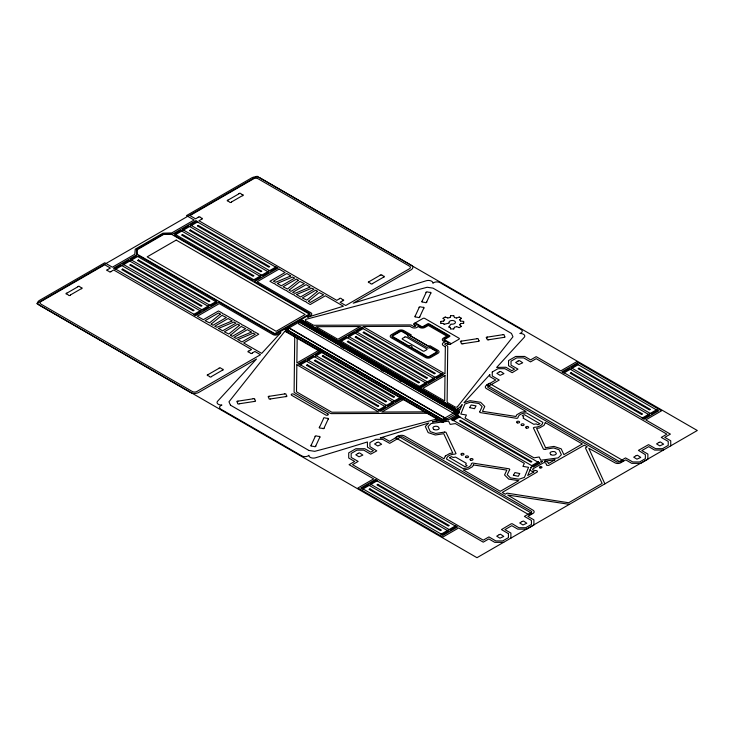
<?xml version="1.0" encoding="UTF-8"?>
<svg xmlns="http://www.w3.org/2000/svg" width="734" height="734" viewBox="0 0 734 734"><rect width="100%" height="100%" fill="white"/><g stroke="black" fill="none" stroke-linecap="round" stroke-linejoin="round"><path stroke-width="1.1" d="M510.901 538.215L510.901 533.067L504.946 529.627L511.781 525.682L517.8 529.159L526.728 529.159L533.902 525.021L533.902 519.865L527.884 516.387L532.994 513.442A4 2.312 0 0 0 532.994 510.176L507.726 495.055L569.4 504.341M297.187 337.576L296.866 362.972L319.015 350.182M546.527 464.796L545.848 463.292A1.532 0.881 0 0 0 544.766 462.668A1.532 0.881 0 0 0 543.279 462.897L533.095 468.778A1.532 0.881 0 0 0 533.765 470.255L536.334 470.668A1.532 0.881 0 0 1 537.004 472.146L502.249 492.45L505.295 494.202L507.066 493.138L568.666 502.753L602.128 483.431L585.42 447.896L587.273 446.878L584.347 445.153L549.078 465.173A1.532 0.881 0 0 1 546.546 464.824M450.107 317.418L450.63 315.767M453.841 328.887L454.346 327.318M311.188 445.199L315.143 436.675M319.584 427.105L323.538 418.591M315.767 445.905L319.721 437.391M324.162 427.812L328.116 419.298M415.187 316.079L419.142 307.564M422.123 301.169L426.078 292.646M419.765 316.785L423.72 308.271M426.702 301.876L430.656 293.361M479.797 411.618L482.128 406.664L478.99 403.526L470.375 402.186L464.916 404.012L460.805 414.077L466.42 415.004L465.035 418.022L533.957 457.814L539.178 457.007L540.793 460.255L558.225 457.878L561.382 454.731L559.069 449.758L553.629 447.942L545.041 449.291M509.57 469.769L507.24 474.724L510.378 477.862L518.993 479.201L524.452 477.384L528.553 467.31L522.938 466.384L524.333 463.365L455.401 423.582L450.181 424.38L448.575 421.142L431.133 423.509L427.986 426.665L430.298 431.638L435.73 433.445L444.318 432.106M218.732 328.364L233.742 322.088L236.009 323.088L222.613 330.823L218.732 328.502M231.981 321.006L216.98 327.272L214.713 326.263L228.118 318.528L231.999 320.85M238.009 339.503L253.028 333.218L255.285 334.218L241.89 341.952L238.009 339.631M251.239 332.172L236.256 338.402L233.99 337.401L247.395 329.658L251.276 331.979M277.424 283.352L292.444 277.076L294.701 278.076L281.305 285.81L277.434 283.526M290.673 275.984L275.709 282.241L273.406 281.25L286.81 273.516L290.692 275.837M296.71 294.481L311.721 288.205L313.987 289.205L300.582 296.94L296.719 294.655M309.959 287.113L294.995 293.371L292.683 292.38L306.087 284.645L309.968 286.966M459.759 324.823L460.576 323.639M448.85 326.979L450.887 324.144M443.758 321.024L444.666 319.804M457.511 406.682L512.956 336.796L511.47 333.438L432.996 288.132L427.179 287.269L306.124 319.281A1.661 0.954 0 0 0 305.794 320.795L312.812 324.85A2.56 1.477 0 0 0 314.638 325.29L410.132 324.923A2.046 1.184 0 0 1 411.591 325.272L413.563 326.41A1.229 0.706 0 0 0 415.306 326.41A1.229 0.706 0 0 0 415.306 325.41L413.994 324.648A1.275 0.734 0 0 1 413.994 323.611L422.958 318.428A1.275 0.734 0 0 1 424.766 318.428L458.989 338.19A1.275 0.734 0 0 1 458.989 339.227L449.841 344.494L446.905 343.65A1.229 0.706 0 0 0 445.162 343.65A1.229 0.706 0 0 0 445.162 344.65L447.134 345.797A2.046 1.184 0 0 1 447.74 346.632L447.116 401.764A2.56 1.477 0 0 0 447.859 402.819L454.887 406.875A1.661 0.954 0 0 0 457.557 406.7M459.723 319.758L461.402 318.345M509.8 469.659L509.323 468.842L472.402 463.016L471.485 463.585A8.808 5.083 0 0 1 462.961 468.512L446.511 459.016A8.808 5.083 0 0 1 455.034 454.089L456.034 453.603L445.933 432.243L444.455 431.996M479.614 411.701L479.972 412.545L516.993 418.38L517.892 417.839A8.808 5.083 0 0 1 526.406 412.884L542.857 422.38A8.808 5.083 0 0 1 534.324 427.307L533.352 427.83L543.454 449.19L544.903 449.392M67.023 293.059L77.822 286.82M198.208 217.319L195.583 218.833L189.959 215.585L253.615 178.784A3.239 1.872 0 0 1 258.175 178.802L409.434 266.13A3.239 1.872 0 0 1 409.453 268.763L345.714 305.509L340.099 302.27L342.723 300.747M107.733 269.552L110.366 268.029L104.742 264.781L41.003 301.536A3.239 1.872 0 0 0 41.031 304.17L192.28 391.497A3.239 1.872 0 0 0 196.85 391.516L260.506 354.715L254.872 351.467L252.248 352.981M228.127 200.043L238.926 193.813M111.082 271.488L113.715 269.965L251.523 349.531L248.899 351.054M201.556 219.246L198.932 220.769L336.75 300.334L339.374 298.811M231.485 201.978L242.275 195.749M70.372 294.995L81.171 288.756M285.379 329.254L288.444 327.483L445.758 418.307L445.758 420.536L442.685 422.307L285.379 331.484L285.379 329.254L442.685 420.077L445.758 418.307M298.536 321.657L301.61 319.886L458.924 410.71L458.924 412.93L455.851 414.701L298.536 323.877L298.536 321.657L455.851 412.48L458.924 410.71M299.151 321.731L301.711 320.244L301.711 322.125L457.3 411.957M208.181 374.551L218.98 368.321M369.285 281.544L380.084 275.305M285.379 331.484L288.444 329.704L288.444 327.483M286.003 331.199L287.627 330.254L288.563 327.841L286.003 329.318L286.003 331.199L442.584 421.6L444.208 420.655L445.143 418.242L442.584 419.72L442.584 421.6M211.53 376.487L222.329 370.257M372.643 283.48L383.432 277.241M321.354 351.604L315.216 355.146L395.387 401.434L401.535 397.892M443.088 318.235L445.143 317.051M459.328 327.612L461.383 326.419M403.994 399.241L381.845 412.031L425.821 411.847M450.015 344.402L448.217 344.402M456.686 318.006L459.135 317.033M435.757 419.298L314.739 451.327L308.886 450.447M454.484 327.226L456.612 326.694M444.18 324.281L449.098 323.107M447.923 317.987L449.96 317.51M448.529 419.609L444.575 420.224L459.218 411.765L458.264 414.114L448.639 419.674M461.833 341.071L476.577 338.796M487.66 337.071L502.414 334.787M463.053 343.714L477.806 341.438M488.89 339.714L503.643 337.429M238.192 401.113L252.946 398.837M269.525 396.268L284.278 393.993M239.422 403.755L254.175 401.48M270.754 398.911L285.498 396.635M441.171 420.71L432.399 421.903L436.877 420.527A4.083 2.358 0 0 0 438.758 419.316M440.877 321.4L443.593 321.116M460.741 323.556L463.594 323.254M450.786 315.693L453.685 315.693M450.786 328.96L453.685 328.96M663.564 450.08L654.636 450.08L648.691 446.639L641.855 450.593L647.874 454.062L647.874 459.218L640.699 463.365L631.772 463.365L625.753 459.888L620.643 462.833A4 2.312 0 0 1 614.991 462.833L588.751 448.254L604.88 483.853M503.726 542.362L494.799 542.362L488.844 538.93L483.247 542.16L458.649 527.957L442.886 537.049L357.908 487.991L373.679 478.88L349.081 464.677L354.66 461.457L348.714 458.016L348.714 452.869L355.889 448.722L364.807 448.722L370.762 452.162L373.413 450.63L367.468 447.189L367.395 441.969L315.547 457.796A4.505 2.606 0 0 1 310.95 457.667A4.505 2.606 0 0 1 308.941 455.282A4.505 2.606 0 0 1 301.784 455.887L220.906 409.196A4.505 2.606 0 0 1 221.53 405.205A7.01 4.046 0 0 1 221.916 405.067A4.514 2.606 0 0 1 217.805 403.883A4.514 2.606 0 0 1 217.594 401.241L256.478 359.045L198.565 392.525A5.707 3.294 0 0 1 190.537 392.507L39.287 305.179A5.707 3.294 0 0 1 39.251 300.536L104.751 262.772L112.394 267.194L134.762 254.285L135.239 249.184L162.939 233.192L171.765 232.917L194.134 220.007L186.473 215.594L251.881 177.775A5.707 3.294 0 0 1 259.919 177.793L411.168 265.121A5.707 3.294 0 0 1 411.214 269.754L353.228 303.197L426.28 280.755A4.505 2.606 0 0 1 430.886 280.874A4.505 2.606 0 0 1 432.895 283.269A4.505 2.606 0 0 1 440.051 282.663L520.938 329.364A4.505 2.606 0 0 1 519.883 333.493A4.505 2.606 0 0 1 524.03 334.658A4.505 2.606 0 0 1 524.25 337.31L496.615 367.477A124.991 72.161 0 0 1 505.9 367.266L511.846 370.707L514.506 369.174L508.552 365.734L508.552 360.587L515.727 356.44L524.654 356.44L530.599 359.88L536.187 356.66L560.794 370.863L576.566 361.752L661.545 410.811L645.782 419.912L670.39 434.115L664.784 437.345L670.738 440.785L670.738 445.933M460.686 321.088L463.594 321.4M440.877 323.254L443.547 323.538M322.455 428.381L320.575 428.096A0.982 0.569 0 0 1 319.437 427.197M448.924 327.07L449.988 327.254M454.52 317.547L456.475 318.015M456.832 326.703L459.135 327.621M445.336 317.033L447.703 317.978M459.328 317.051L461.383 318.235M242.284 194.611L240.899 193.813A0.945 0.541 0 0 0 240.174 193.281A1 0.578 0 0 0 238.945 193.684M382.056 275.305L383.442 276.103A0.945 0.541 0 0 1 384.359 276.525A1 0.578 0 0 1 383.653 277.232M370.67 283.471L369.285 282.673A0.945 0.55 0 0 1 368.358 282.26A1 0.578 0 0 1 369.074 281.553M200.18 217.319L201.556 218.117A1 0.578 0 0 1 201.777 219.237M458.924 412.93L301.61 322.107L301.61 319.886M340.723 346.521L343.696 348.237M381.35 369.982L383.332 371.129M399.186 380.276L401.168 381.423M443.217 420.087L285.636 329.107L285.636 330.988L287.26 330.043L288.196 327.63L445.51 418.453L444.575 420.866L442.951 421.811L442.951 419.931M209.557 376.487L208.181 375.689A0.945 0.55 0 0 1 207.254 375.276A1 0.578 0 0 1 207.97 374.56M230.448 405.159L308.922 450.465M459.778 324.942L461.402 326.309M443.07 318.345L444.657 319.675M459.704 319.886L460.521 321.006M299.72 322.85L298.784 321.52L456.098 412.343L457.034 413.673L458.658 412.737L458.658 410.856L301.344 320.033L301.344 321.914M443.703 323.621L444.024 324.244M486.679 338.053L487.183 339.145A0.982 0.569 0 0 0 488.743 339.796M478.788 340.448L478.284 339.365A0.982 0.569 0 0 0 476.733 338.704M254.652 399.406L255.157 400.489A0.982 0.569 0 0 1 254.377 401.507M230.476 405.177L228.962 401.801L284.361 331.887A1.606 0.927 0 0 1 286.939 331.685M453.841 315.767L454.383 317.446M450.135 327.346L450.63 328.887M463.723 321.492L463.723 323.162M455.851 412.48L455.851 414.701M442.685 420.077L442.685 422.307M440.749 321.492L440.749 323.162M429.023 413.701A2.56 1.477 0 0 0 427.197 413.26L331.704 413.627A2.046 1.184 0 0 1 330.245 413.279L294.701 392.754A2.046 1.184 0 0 1 294.105 391.919L294.729 336.787A2.56 1.477 0 0 0 293.976 335.732M436.06 417.747A1.734 1 0 0 1 435.767 419.298M449.089 322.731A3.211 1.853 0 0 1 451.997 320.483A3.211 1.853 0 0 1 455.429 322.465A3.211 1.853 0 0 1 451.538 324.144M414.352 323.4A1.275 0.734 0 0 1 416.16 323.4L421.38 326.41A1.275 0.734 0 0 0 423.188 326.41L427.628 323.85A1.018 0.587 0 0 1 429.069 323.85L449.593 335.704A1.018 0.587 0 0 1 449.593 336.539L445.162 339.099A1.275 0.734 0 0 0 445.162 340.145L450.382 343.154A1.275 0.734 0 0 1 450.382 344.2M311.042 445.281A0.982 0.569 0 0 0 312.179 446.189L314.06 446.474A0.982 0.569 0 0 0 315.831 446.024M315.088 436.565A0.982 0.569 0 0 1 316.868 436.106L318.739 436.4A0.982 0.569 0 0 1 319.868 437.299M323.483 418.472A0.982 0.569 0 0 1 325.263 418.013L327.135 418.316A0.982 0.569 0 0 1 328.272 419.215M324.226 427.931A0.982 0.569 0 0 1 322.446 428.39M270.598 399.002A0.982 0.569 0 0 1 269.029 398.342L268.543 397.25A0.982 0.569 0 0 1 269.323 396.241M285.709 396.663A0.982 0.569 0 0 0 286.499 395.635L285.985 394.553A0.982 0.569 0 0 0 284.425 393.901M239.275 403.847A0.982 0.569 0 0 1 237.697 403.186L237.21 402.104A0.982 0.569 0 0 1 237.99 401.085M253.092 398.745A0.982 0.569 0 0 1 254.67 399.406M502.561 334.704A0.982 0.569 0 0 1 504.139 335.365L504.625 336.447A0.982 0.569 0 0 1 503.845 337.466M486.67 338.062A0.982 0.569 0 0 1 487.459 337.034M461.622 341.044A0.982 0.569 0 0 0 460.833 342.072L461.347 343.145A0.982 0.569 0 0 0 462.906 343.806M478.797 340.438A0.982 0.569 0 0 1 478.008 341.466M423.867 308.188A0.982 0.569 0 0 0 422.729 307.28L420.848 306.995A0.982 0.569 0 0 0 419.086 307.445M419.82 316.904A0.982 0.569 0 0 1 418.05 317.363L416.169 317.07A0.982 0.569 0 0 1 415.04 316.171M430.803 293.27A0.982 0.569 0 0 0 429.656 292.361L427.784 292.077A0.982 0.569 0 0 0 426.014 292.536M426.757 301.995A0.982 0.569 0 0 1 424.977 302.445L423.105 302.151A0.982 0.569 0 0 1 421.967 301.252M414.352 324.859A1.239 0.716 0 0 0 415.004 325.052L415.536 325.052A1.376 0.789 0 0 0 416.196 324.841L417.215 324.767L420.738 326.786A2.303 1.33 0 0 0 423.986 326.786L428.922 324.446L448.63 335.869L444.51 338.64A2.303 1.33 0 0 0 444.51 340.512L448.015 342.549L447.887 343.136A1.376 0.789 0 0 0 447.52 343.512L447.511 343.824A1.239 0.716 0 0 0 447.85 344.2M227.879 200.107A0.945 0.55 0 0 0 228.127 201.18L229.513 201.978A1 0.578 0 0 0 231.467 202.107M242.229 194.593A1 0.578 0 0 1 242.495 195.739M372.624 283.599A1 0.578 0 0 1 370.652 283.443M380.102 275.186A1 0.578 0 0 1 382.075 275.333M198.226 217.191A1 0.578 0 0 1 200.198 217.347M339.392 298.692A1 0.578 0 0 1 340.622 298.279A0.945 0.55 0 0 1 341.347 298.811L342.723 299.61A0.945 0.541 0 0 1 343.65 300.032A1 0.578 0 0 1 342.934 300.738M222.54 370.248A1 0.578 0 0 0 223.255 369.532A0.945 0.55 0 0 0 222.329 369.119L220.943 368.321A1 0.578 0 0 0 218.989 368.193M211.511 376.615A1 0.578 0 0 1 209.539 376.459M77.841 286.7A1 0.578 0 0 1 79.07 286.288A0.945 0.55 0 0 1 79.795 286.82L81.171 287.618A0.945 0.55 0 0 1 82.098 288.04A1 0.578 0 0 1 81.391 288.746M70.363 295.114A1 0.578 0 0 1 69.134 295.527A0.945 0.55 0 0 1 68.409 294.995L67.023 294.196A0.945 0.541 0 0 1 66.776 293.123M107.485 269.617A0.945 0.541 0 0 0 107.733 270.69L109.118 271.488A1 0.578 0 0 0 111.073 271.608M248.688 351.063A1 0.578 0 0 0 247.973 351.769A0.945 0.55 0 0 0 248.899 352.182L250.285 352.981A0.945 0.541 0 0 0 251.01 353.513A1 0.578 0 0 0 252.23 353.109M489.798 374.689L489.798 376.56L495.753 380.001L486.459 385.368A4 2.312 0 0 0 486.459 388.625L526.021 411.471L521.204 412.224L516.736 414.802L515.947 416.49L482.495 411.306L484.77 406.462L480.623 402.305L470.035 400.663L464.007 402.672L489.798 374.689M492.266 372L492.257 375.973L499.23 380.047L488.193 386.368A1.532 0.881 0 0 0 488.193 387.616L616.679 461.851A1.532 0.881 0 0 0 618.845 461.851L625.524 457.906L632.745 461.961L639.626 461.961L645.36 458.658L645.36 454.685L638.433 450.373L648.553 444.657L655.618 448.685L662.499 448.685L668.234 445.382L668.234 441.409L661.27 437.427L666.867 434.143L536.196 358.678L530.517 361.89L523.636 357.871L516.764 357.862L511.02 361.174L511.02 365.147L517.984 369.119L512.194 372.679L504.882 368.688L498.001 368.688L492.266 372M508.433 533.655L508.433 537.627L502.698 540.94L495.817 540.94L488.936 536.912L483.247 540.151L352.568 464.677L358.146 461.402L351.173 457.429L351.173 453.456L356.907 450.144L363.789 450.144L370.67 454.172L376.79 450.869L369.927 446.602L369.927 442.63L375.661 439.317L382.542 439.317L389.699 443.336L400.553 436.978A1.532 0.881 0 0 1 402.718 436.978L531.251 511.185A1.532 0.881 0 0 1 531.251 512.433L524.397 516.387L531.444 520.452L531.444 524.425L525.709 527.737L518.828 527.737L512.341 523.792L511.286 523.764L501.469 529.581L508.433 533.655M433.711 429.436C435.464 430.638 441.629 429.573 438.299 426.904C437.024 425.353 430.454 426.482 433.721 429.381M550.803 454.685C552.61 455.906 558.684 454.823 555.427 452.116C554.418 450.814 547.546 451.548 550.803 454.685M296.848 364.761L296.508 391.837L331.841 412.233L378.744 412.04L296.848 364.761M444.997 375.569L444.676 400.957L422.848 388.359L444.997 375.569M445.336 346.714L444.997 373.863L362.963 326.502L410.003 326.309L411.82 327.419A3.698 2.129 0 0 0 417.995 326.474L419.637 327.419A3.743 2.156 0 0 0 424.931 327.419L428.344 325.446L446.832 336.117L443.419 338.09A3.743 2.156 0 0 0 443.419 341.145L445.061 342.099A3.698 2.129 0 0 0 443.419 345.659L445.336 346.714M358.275 453.3L355.807 454.814L359.027 456.823L362.853 455.08L359.577 452.887L358.275 453.3M377.047 442.464L374.569 443.978L377.79 445.988L381.625 444.244L378.478 442.107L377.056 442.418M499.203 534.664L496.725 536.169L499.955 538.178L503.781 536.435L500.496 534.251L499.203 534.636M522.213 521.461L519.736 522.966L522.957 524.975L526.792 523.232L523.581 521.067L522.213 521.434M499.368 371.844L496.89 373.358L500.111 375.368L503.946 373.624L500.735 371.459L499.368 371.826M518.131 361.018L515.653 362.523L518.883 364.532L522.709 362.789L519.498 360.623L518.131 360.99M636.176 455.658L633.708 457.163L636.928 459.172L640.754 457.429L637.552 455.273L636.185 455.603M659.049 442.373L656.581 443.887L659.802 445.887L663.628 444.153L660.426 441.987L659.059 442.345M513.396 475.237L518.25 476.302L519.81 473.549L514.956 472.577L513.396 475.237M469.65 407.618L474.494 408.691L476.054 405.893L471.136 404.994L469.659 407.572M449.538 457.677L465.026 466.732L467.145 465.714L465.631 464.677L466.273 463.273L455.575 457.099L453.144 457.466L451.428 456.585L449.538 457.677M539.829 423.692L537.939 424.803L536.224 423.922L533.792 424.289L523.094 418.114L523.727 416.71L522.223 415.683L524.37 414.673L539.829 423.692M137.23 249.817L137.46 254.349L274.828 333.64L309.317 314.088L171.738 234.403L163.59 234.449L137.249 249.743M211.181 324.061L212.97 325.263L226.375 317.528L221.925 315.336L211.181 324.061M220.264 314.134L209.548 322.877L205.07 320.703L218.475 312.968L220.264 314.134M230.467 335.19L232.247 336.392L245.651 328.658L241.202 326.465L230.467 335.19M239.541 325.263L228.825 334.007L224.356 331.832L237.752 324.098L239.541 325.263M289.159 290.178L290.948 291.37L304.344 283.636L299.922 281.443L289.178 290.123M298.233 280.25L296.444 279.076L283.049 286.81L287.499 289.003L298.215 280.333M308.436 301.307L310.225 302.5L323.621 294.765L319.198 292.572L308.445 301.279M317.519 291.38L306.821 300.105L302.325 297.949L315.73 290.205L317.519 291.38M462.071 404.773L460.007 409.838L457.594 408.434A4.083 2.358 0 0 0 459.695 407.352L462.071 404.773M530.187 469.466L527.728 475.494L534.15 471.779L533.168 471.632A4 2.312 0 0 1 530.187 469.466M531.067 467.301L530.654 468.31A4 2.312 0 0 1 531.352 467.769L531.067 467.301M445.327 456.034L444.024 458.814L404.462 435.968A4 2.312 0 0 0 398.81 435.968L389.515 441.336L383.561 437.895L380.322 437.895L428.784 423.004L425.307 426.482L428.151 432.601L435.354 434.996L443.74 433.684L452.722 452.988L449.804 453.447L445.327 456.034M473.384 464.925L472.595 466.613L468.127 469.191L463.31 469.944L500.349 491.33A2.973 1.716 0 0 1 500.68 491.101L518.764 480.669L508.708 479.109L504.552 474.953L506.827 470.109L473.384 464.925M545.307 422.601L544.004 425.381L539.527 427.968L536.609 428.417L545.591 447.731L553.977 446.419L561.18 448.813L563.877 454.621L581.961 444.18A2.973 1.716 0 0 1 582.346 443.987L545.307 422.601M280.737 332.731L261.699 353.393L243.633 342.962L258.772 334.218L255.404 332.273A3.019 1.743 0 0 0 253.716 331.786A3.019 1.743 0 0 0 252.863 330.805L243.66 325.492A3.019 1.743 0 0 0 241.972 325.006A3.019 1.743 0 0 0 241.119 324.024L236.128 321.143A3.019 1.743 0 0 0 234.44 320.648A3.019 1.743 0 0 0 233.586 319.675L224.384 314.363A3.019 1.743 0 0 0 222.696 313.877A3.019 1.743 0 0 0 221.842 312.895L218.475 310.95L203.327 319.694L197.373 316.253L219.282 303.61L272.947 334.585A3.23 1.863 0 0 0 277.525 334.585L280.737 332.731M257.019 176.307L36.7 303.5L476.981 557.693L697.3 430.5L257.019 176.307M163.003 234.164L136.909 249.221A1.532 0.881 0 0 0 136.469 249.844L136.469 254.037A1.532 0.881 0 0 0 136.909 254.661L113.486 268.185L115.477 269.332L138.9 255.808L217.09 300.958L193.666 314.482L195.657 315.629L219.081 302.105L274.149 333.897A1.532 0.881 0 0 0 276.323 333.897L309.656 314.629A1.551 0.899 0 0 0 309.647 313.372L254.597 281.599L278.021 268.075L276.03 266.928L252.615 280.452L174.417 235.311L197.841 221.778L195.859 220.631L172.426 234.164A1.532 0.881 0 0 0 171.343 233.898L163.003 234.164M120.936 265.038L114.798 268.58L194.978 314.868L201.116 311.326L120.936 265.038M128.817 260.487L122.679 264.029L202.859 310.317L208.997 306.775L128.817 260.487M136.708 255.937L130.56 259.478L210.741 305.766L216.888 302.224L136.708 255.937M180.766 230.494L174.628 234.036L254.808 280.333L260.946 276.782L180.766 230.494M188.647 225.944L182.509 229.485L262.689 275.782L268.827 272.231L188.647 225.944M196.528 221.393L190.39 224.934L270.571 271.231L276.709 267.681L196.528 221.393M122.706 269.075L121.798 269.598L193.207 310.821L194.106 310.308L122.706 269.075M130.588 264.524L129.689 265.047L201.088 306.271L201.997 305.757L130.588 264.524M138.469 259.974L137.57 260.497L208.97 301.72L209.878 301.206L138.469 259.974M182.527 234.541L181.628 235.063L253.037 276.287L253.936 275.764L182.527 234.541M190.418 229.99L189.51 230.513L260.919 271.736L261.818 271.213L190.418 229.99M198.299 225.439L197.391 225.953L268.8 267.185L269.699 266.662L198.299 225.439M176.206 240.091L147.185 256.845L276.14 331.291L305.133 314.519L176.206 240.091M279.085 269.084L257.175 281.728L310.84 312.712A3.23 1.863 0 0 1 310.84 315.354L307.619 317.207L343.411 306.216L325.346 295.784L310.198 304.527L306.83 302.582A3.019 1.743 0 0 1 305.977 301.61A3.019 1.743 0 0 1 304.289 301.114L295.086 295.802A3.019 1.743 0 0 1 294.242 294.829A3.019 1.743 0 0 1 292.554 294.334L287.554 291.453A3.019 1.743 0 0 1 286.7 290.481A3.019 1.743 0 0 1 285.012 289.985L275.81 284.673A3.019 1.743 0 0 1 274.956 283.7A3.019 1.743 0 0 1 273.268 283.205L269.901 281.26L285.049 272.516L279.085 269.084M301.848 320.529L286.489 329.392L442.455 419.435L457.805 410.572L301.848 320.529M360.018 326.511L337.869 339.291L316.042 326.694L360.018 326.511M320.584 350.898L298.132 363.862L300.114 365.009L322.575 352.045L320.584 350.898M361.486 327.281L339.025 340.255L341.016 341.402L363.468 328.428L361.486 327.281M305.583 360.706L299.444 364.248L379.625 410.545L385.763 406.994L305.583 360.706M313.473 356.155L307.326 359.697L387.506 405.994L393.644 402.443L313.473 356.155M346.384 337.145L340.246 340.695L420.426 386.983L426.564 383.442L346.384 337.145M354.274 332.594L348.127 336.144L428.307 382.432L434.455 378.891L354.274 332.594M362.156 328.043L356.018 331.594L436.198 377.882L442.336 374.34L362.156 328.043M307.353 364.752L306.454 365.266L377.854 406.498L378.762 405.975L307.353 364.752M315.235 360.192L314.336 360.715L385.735 401.948L386.644 401.425L315.235 360.192M323.116 355.641L322.217 356.164L393.626 397.397L394.525 396.874L323.116 355.641M348.155 341.191L347.255 341.714L418.655 382.937L419.564 382.414L348.155 341.191M356.036 336.64L355.137 337.163L426.537 378.386L427.445 377.863L356.036 336.64M363.917 332.089L363.018 332.612L434.427 373.835L435.326 373.312L363.917 332.089M398.544 330.566L391.295 334.75A3.679 2.119 0 0 0 391.295 337.759L425.518 357.513A3.679 2.119 0 0 0 430.72 357.513L437.969 353.32A3.679 2.119 0 0 0 437.969 350.32L429.959 345.696L428.693 346.43L409.985 335.622L411.251 334.897L403.746 330.566A3.679 2.119 0 0 0 398.544 330.566M399.7 331.236L392.451 335.42A2.046 1.184 0 0 0 392.451 337.089L426.674 356.843A2.046 1.184 0 0 0 429.564 356.843L436.813 352.659A2.046 1.184 0 0 0 436.813 350.99L402.59 331.236A2.046 1.184 0 0 0 399.7 331.236M400.287 331.575L393.039 335.759A1.211 0.697 0 0 0 393.039 336.75L408.838 345.87A1.853 1.073 0 0 1 411.416 345.897A1.853 1.073 0 0 1 411.453 347.384L427.261 356.504A1.211 0.697 0 0 0 428.977 356.504L436.225 352.32A1.211 0.697 0 0 0 436.225 351.329L429.959 347.705A1.853 1.073 0 0 1 427.381 347.687L408.242 336.631A1.853 1.073 0 0 1 408.196 335.144L402.003 331.575A1.211 0.697 0 0 0 400.287 331.575M404.884 337.034L402.471 338.42A0.954 0.55 0 0 0 402.471 339.209L423.004 351.054A0.954 0.55 0 0 0 424.353 351.054L426.766 349.668A0.954 0.55 0 0 0 426.766 348.889L406.241 337.034A0.954 0.55 0 0 0 404.884 337.034M400.764 397.186L378.313 410.15L380.295 411.297L402.755 398.333L400.764 397.186M441.666 373.578L419.206 386.543L421.197 387.69L443.648 374.725L441.666 373.578M398.012 436.069L395.332 437.62L529.278 514.947L531.957 513.405L398.012 436.069M489.321 383.359L486.642 384.91L620.579 462.236L623.258 460.686L489.321 383.359M458.291 410.645L455.731 412.132L456.667 413.462L458.291 412.526L458.291 410.645M458.016 415.618L451.153 419.582L453.144 420.729L460.007 416.765L458.016 415.618M458.695 416.371L452.557 419.921L532.737 466.209L538.875 462.668L458.695 416.371M460.466 420.417L459.557 420.94L530.966 462.163L531.866 461.64L460.466 420.417M375.395 479.513L360.743 487.982L362.724 489.128L377.386 480.66L375.395 479.513M576.548 363.385L561.886 371.844L563.877 372.991L578.53 364.532L576.548 363.385M368.193 484.825L362.055 488.367L442.235 534.664L448.373 531.113L368.193 484.825M376.074 480.275L369.936 483.816L450.116 530.113L456.254 526.562L376.074 480.275M569.336 368.697L563.198 372.239L643.379 418.527L649.517 414.985L569.336 368.697M577.218 364.147L571.08 367.688L651.26 413.976L657.398 410.434L577.218 364.147M369.954 488.872L369.055 489.385L440.464 530.618L441.363 530.095L369.954 488.872M377.845 484.321L376.937 484.835L448.346 526.067L449.245 525.544L377.845 484.321M571.107 372.734L570.199 373.257L641.608 414.481L642.507 413.967L571.107 372.734M578.988 368.184L578.08 368.707L649.489 409.93L650.388 409.416L578.988 368.184M538.196 461.906L531.333 465.87L533.324 467.017L540.187 463.053L538.196 461.906M541.536 461.888L540.729 461.723L542.481 461.484A4 2.312 0 0 0 541.536 461.888M554.913 459.796L548.491 463.503L548.234 462.934A4 2.312 0 0 0 544.481 461.209L554.913 459.796M455.575 525.81L440.923 534.269L442.905 535.416L457.566 526.957L455.575 525.81M656.719 409.682L642.066 418.141L644.057 419.288L658.71 410.829L656.719 409.682M327.85 413.903L293.628 394.14A1.404 0.807 0 0 0 291.637 394.14A1.404 0.807 0 0 0 291.637 395.287L325.859 415.049A1.404 0.807 0 0 0 327.85 415.049A1.404 0.807 0 0 0 327.85 413.903M526.333 428.078A1.532 0.881 0 0 0 528.636 427.316A1.532 0.881 0 0 0 526.333 426.546A1.532 0.881 0 0 0 526.333 428.078M521.819 425.472A1.532 0.881 0 0 0 524.122 424.702A1.532 0.881 0 0 0 521.819 423.94A1.532 0.881 0 0 0 521.819 425.472M517.305 422.867A1.532 0.881 0 0 0 519.608 422.096A1.532 0.881 0 0 0 517.305 421.334A1.532 0.881 0 0 0 517.305 422.867M461.704 454.97A1.532 0.881 0 0 0 464.007 454.199A1.532 0.881 0 0 0 461.704 453.438A1.532 0.881 0 0 0 461.704 454.97M466.218 457.576A1.532 0.881 0 0 0 468.521 456.805A1.532 0.881 0 0 0 466.218 456.043A1.532 0.881 0 0 0 466.218 457.576M470.733 460.181A1.532 0.881 0 0 0 473.035 459.411A1.532 0.881 0 0 0 470.733 458.649A1.532 0.881 0 0 0 470.733 460.181M540.004 467.907A1.275 0.734 0 0 0 541.986 467.347A1.275 0.734 0 0 0 540.16 466.631A1.275 0.734 0 0 0 540.004 467.907"/></g></svg>
